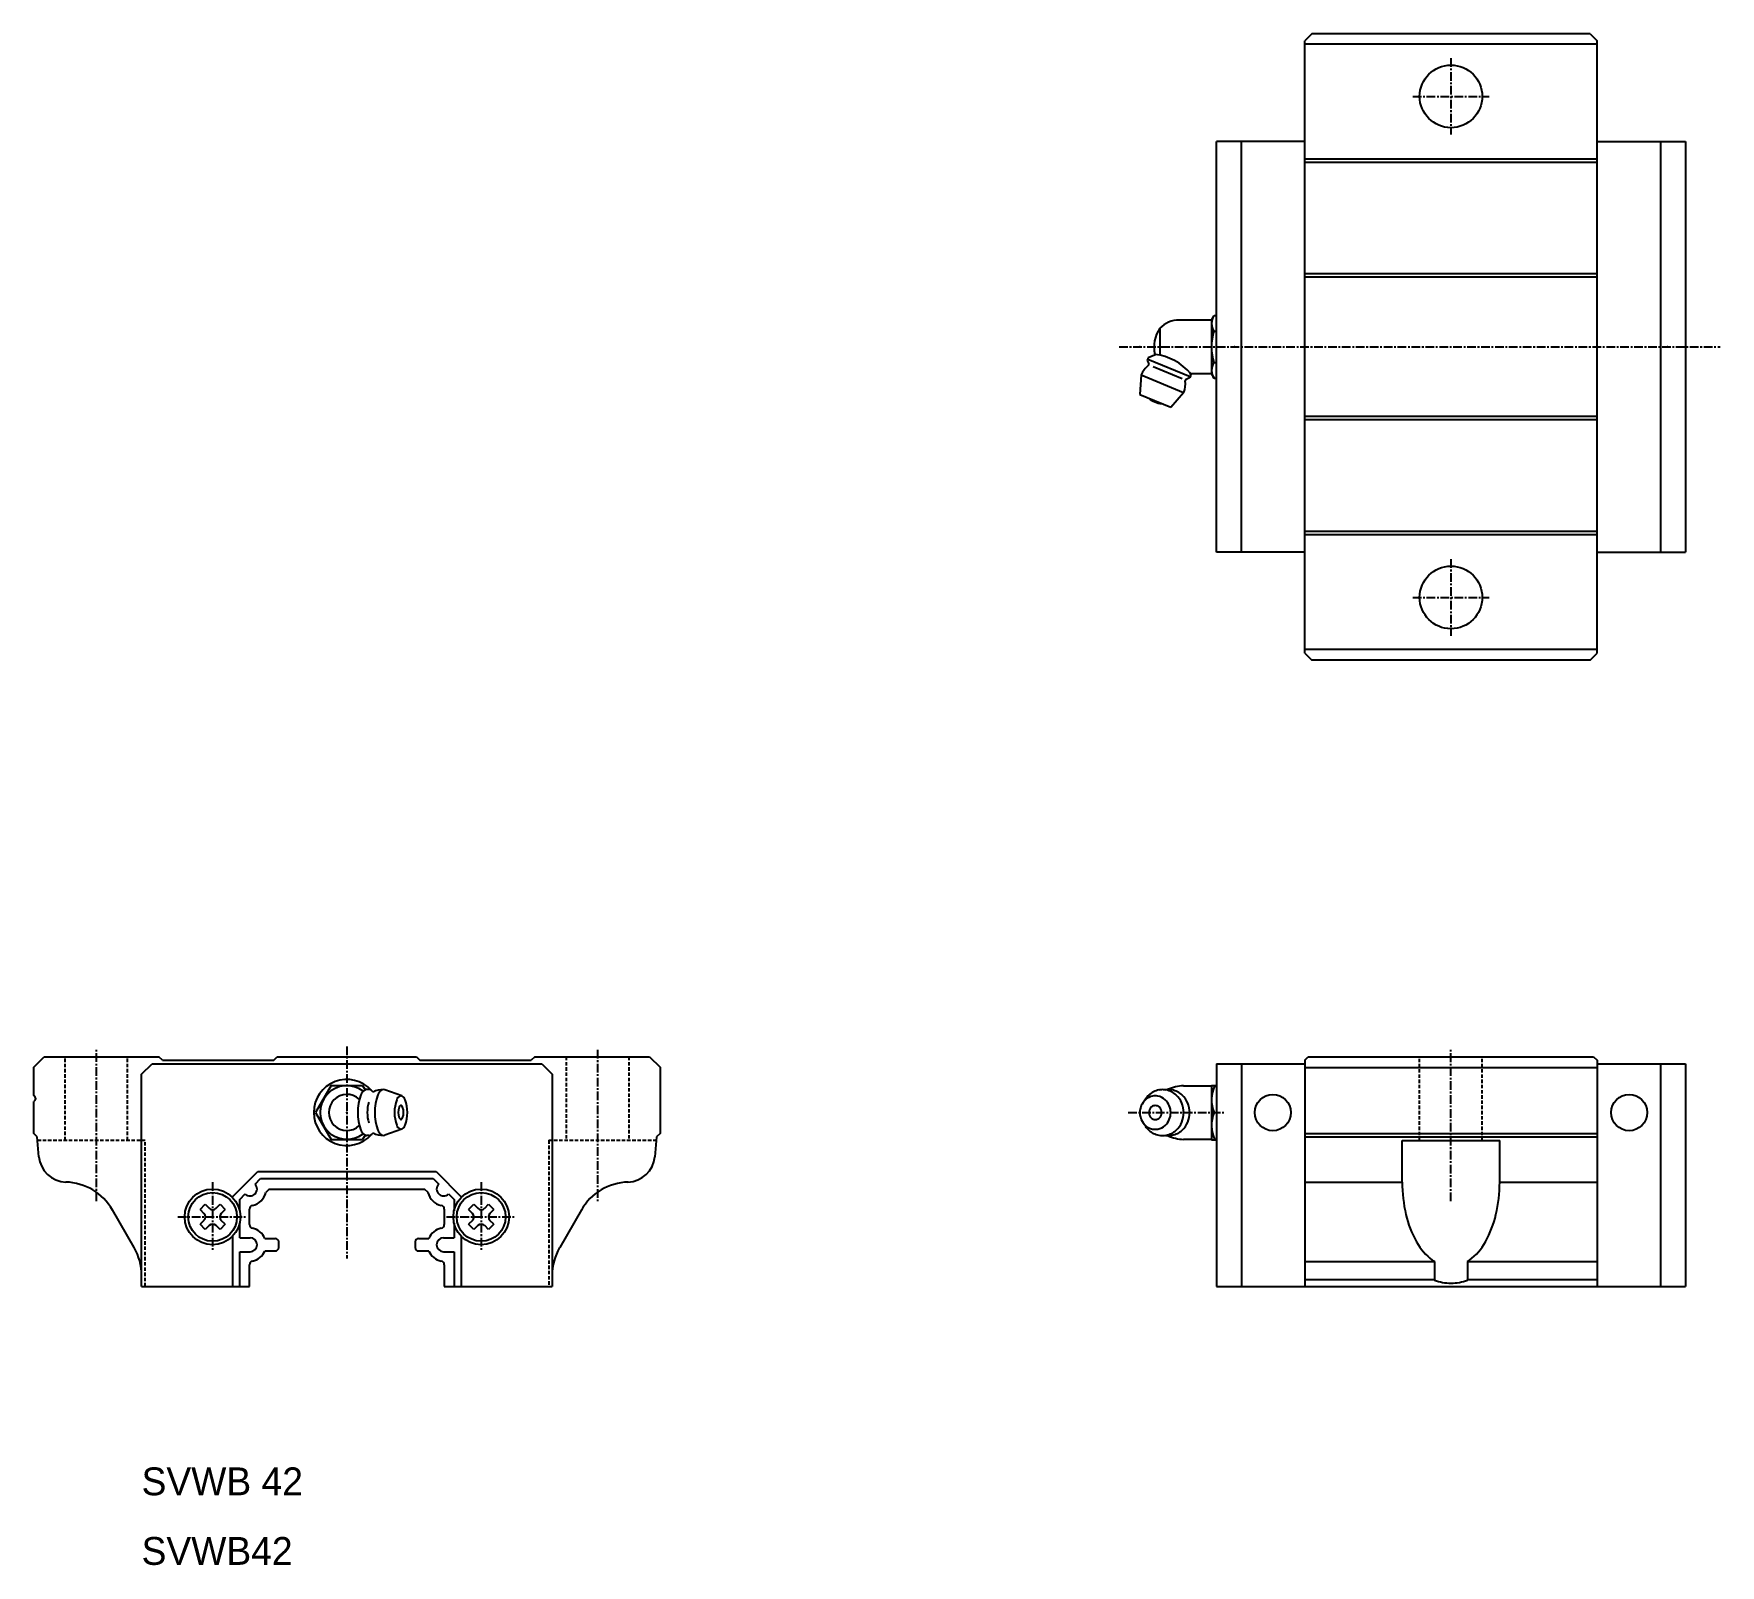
# Model space of a CAD drawing. Extents: x 19 to 261, y 62 to 283.
import ezdxf

# ---------------------------------------------------------------- set-up
doc = ezdxf.new("R2010")
doc.units = 0
doc.linetypes.add('CENTER', pattern=[2, 1.25, -0.25, 0.25, -0.25])
doc.linetypes.add('DASHED', pattern=[0.75, 0.5, -0.25])
doc.layers.get('0').update_dxf_attribs({"linetype": 'CONTINUOUS'})
doc.layers.add('CENTER', color=1, linetype='CENTER')

msp = doc.modelspace()

# ---------------------------------------------------------------- linework, layer by layer
at = {"color": 7, "linetype": 'CONTINUOUS'}
for p, q in [((202.49, 282.51), (201.49, 281.51)), ((201.49, 193.51), (201.49, 281.51)), ((242.49, 282.51), (202.49, 282.51)), ((242.49, 282.51), (243.49, 281.51)), ((243.49, 193.51), (243.49, 281.51)), ((243.49, 281.01), (201.49, 281.01)), ((188.79, 208.01), (188.79, 267.01)), ((201.49, 267.01), (188.79, 267.01)), ((192.39, 208.01), (192.39, 267.01)), ((243.49, 267.01), (256.19, 267.01)), ((252.59, 267.01), (252.59, 208.01)), ((256.19, 267.01), (256.19, 208.01)), ((243.49, 264.51), (201.49, 264.51)), ((243.49, 264.01), (201.49, 264.01)), ((243.49, 248.01), (201.49, 248.01)), ((243.49, 247.51), (201.49, 247.51)), ((180.66, 240.2), (180.66, 236.32)), ((188.06, 241.36), (183.42, 241.36)), ((188.06, 241.36), (188.44, 242.01)), ((188.06, 241.36), (188.06, 233.66)), ((188.44, 242.01), (188.79, 242.01)), ((188.44, 239.76), (188.79, 239.76)), ((179, 235.95), (178.85, 235.58)), ((178.85, 235.58), (179.06, 235.07)), ((178.92, 235.77), (185.02, 233.24)), ((180.12, 236.42), (179, 235.95)), ((188.44, 235.26), (188.79, 235.26)), ((177.99, 233.51), (177.79, 230.67)), ((177.99, 233.51), (184.08, 230.98)), ((179.71, 234.68), (183.85, 232.97)), ((184.94, 233.06), (184.43, 232.84)), ((184.91, 233.87), (185.1, 233.42)), ((185.1, 233.42), (184.94, 233.06)), ((188.06, 233.66), (185.1, 233.66)), ((188.06, 233.66), (188.44, 233.01)), ((188.44, 233.01), (188.79, 233.01)), ((177.79, 230.67), (182.22, 228.83)), ((182.22, 228.83), (184.08, 230.98)), ((243.49, 227.51), (201.49, 227.51)), ((243.49, 227.01), (201.49, 227.01)), ((243.49, 211.01), (201.49, 211.01)), ((243.49, 210.51), (201.49, 210.51)), ((201.49, 208.01), (188.79, 208.01)), ((243.49, 208.01), (256.19, 208.01)), ((243.49, 194.01), (201.49, 194.01)), ((201.49, 193.51), (202.49, 192.51)), ((242.49, 192.51), (202.49, 192.51)), ((242.49, 192.51), (243.49, 193.51)), ((18.84, 134.01), (20.34, 135.51)), ((18.84, 129.93), (18.84, 134.01)), ((20.34, 135.51), (36.84, 135.51)), ((34.34, 133.01), (35.84, 134.51)), ((35.84, 134.51), (91.84, 134.51)), ((37.34, 135.01), (36.84, 135.51)), ((37.34, 135.01), (53.34, 135.01)), ((53.34, 135.01), (53.84, 135.51)), ((53.84, 135.51), (73.84, 135.51)), ((73.84, 135.51), (74.34, 135.01)), ((74.34, 135.01), (90.34, 135.01)), ((90.84, 135.51), (90.34, 135.01)), ((90.84, 135.51), (107.34, 135.51)), ((91.84, 134.51), (93.34, 133.01)), ((107.34, 135.51), (108.84, 134.01)), ((108.84, 134.01), (108.84, 124.51)), ((188.79, 134.49), (188.79, 102.49)), ((188.79, 134.49), (201.49, 134.49)), ((192.39, 134.49), (192.39, 102.49)), ((201.49, 135.01), (201.99, 135.51)), ((201.49, 135.01), (201.49, 102.49)), ((201.49, 133.99), (243.49, 133.99)), ((201.99, 135.51), (242.99, 135.51)), ((242.99, 135.51), (243.49, 135.01)), ((243.49, 135.01), (243.49, 102.49)), ((243.49, 134.49), (256.19, 134.49)), ((252.59, 134.49), (252.59, 102.49)), ((256.19, 134.49), (256.19, 102.49)), ((34.34, 102.51), (34.34, 133.01)), ((61.59, 131.41), (59.34, 127.51)), ((61.59, 131.41), (66.09, 131.41)), ((66.09, 131.41), (66.46, 130.77)), ((93.34, 133.01), (93.34, 102.51)), ((184.06, 131.34), (188.06, 131.34)), ((188.06, 131.34), (188.09, 131.39)), ((188.06, 131.34), (188.06, 123.64)), ((188.09, 131.39), (188.79, 131.39)), ((19.06, 129.72), (18.84, 129.93)), ((19.06, 129.3), (18.84, 129.08)), ((18.84, 124.51), (18.84, 129.08)), ((67.03, 130.81), (66.67, 130.81)), ((71.73, 129.89), (69.28, 130.78)), ((178.22, 128.92), (178.58, 129.45)), ((59.34, 127.51), (61.59, 123.61)), ((178.58, 125.53), (178.22, 126.07)), ((188.44, 127.49), (188.79, 127.49)), ((19.34, 124.01), (18.84, 124.51)), ((19.59, 121.16), (19.34, 124.01)), ((61.59, 123.61), (66.09, 123.61)), ((66.46, 124.25), (66.09, 123.61)), ((67.03, 124.21), (66.67, 124.21)), ((71.73, 125.13), (69.28, 124.24)), ((108.34, 124.01), (108.1, 121.16)), ((108.84, 124.51), (108.34, 124.01)), ((178.58, 125.53), (178.6, 125.51)), ((188.06, 123.64), (184.06, 123.64)), ((188.06, 123.64), (188.09, 123.6)), ((188.09, 123.6), (188.79, 123.6)), ((201.49, 124.49), (243.49, 124.49)), ((201.49, 123.99), (243.49, 123.99)), ((215.49, 117.49), (215.49, 123.49)), ((215.49, 123.49), (229.49, 123.49)), ((229.49, 117.49), (229.49, 123.49)), ((47.37, 115.34), (51.03, 119.01)), ((51.03, 119.01), (76.66, 119.01)), ((76.66, 119.01), (80.32, 115.34)), ((50.65, 117.22), (51.44, 118.01)), ((51.44, 118.01), (76.24, 118.01)), ((52.69, 116.51), (52.19, 116.01)), ((52.69, 116.51), (75, 116.51)), ((75.5, 116.01), (75, 116.51)), ((76.24, 118.01), (77.04, 117.22)), ((201.49, 117.49), (215.49, 117.49)), ((229.49, 117.49), (243.49, 117.49)), ((42.74, 113.58), (43.48, 114.32)), ((43.48, 114.32), (44.05, 113.75)), ((45.04, 113.75), (45.61, 114.32)), ((45.61, 114.32), (46.35, 113.58)), ((48.44, 115.01), (49.24, 115.8)), ((48.44, 113.4), (48.44, 115.01)), ((78.45, 115.8), (79.24, 115.01)), ((79.24, 115.01), (79.24, 113.4)), ((81.34, 113.58), (82.08, 114.32)), ((82.08, 114.32), (82.65, 113.75)), ((83.64, 113.75), (84.21, 114.32)), ((84.21, 114.32), (84.95, 113.58)), ((33.27, 108.11), (30.14, 113.53)), ((42.74, 113.58), (43.31, 113)), ((43.31, 112.01), (42.74, 111.44)), ((45.78, 113), (46.35, 113.58)), ((46.35, 111.44), (45.78, 112.01)), ((48.44, 109.51), (48.44, 111.62)), ((49.84, 111.41), (49.84, 113.61)), ((77.84, 113.61), (77.84, 111.41)), ((79.24, 111.62), (79.24, 109.51)), ((81.34, 113.58), (81.91, 113)), ((81.91, 112.01), (81.34, 111.44)), ((84.38, 113), (84.95, 113.58)), ((84.95, 111.44), (84.38, 112.01)), ((97.55, 113.53), (94.42, 108.11)), ((43.48, 110.7), (42.74, 111.44)), ((44.05, 111.27), (43.48, 110.7)), ((45.61, 110.7), (45.04, 111.27)), ((46.35, 111.44), (45.61, 110.7)), ((47.44, 102.51), (47.44, 109.75)), ((48.44, 109.51), (49.94, 109.51)), ((52.05, 109.41), (53.54, 109.41)), ((74.14, 109.41), (75.63, 109.41)), ((77.74, 109.51), (79.24, 109.51)), ((80.24, 109.75), (80.24, 102.51)), ((82.08, 110.7), (81.34, 111.44)), ((82.65, 111.27), (82.08, 110.7)), ((84.21, 110.7), (83.64, 111.27)), ((84.95, 111.44), (84.21, 110.7)), ((48.44, 107.51), (49.94, 107.51)), ((48.44, 102.51), (48.44, 107.51)), ((52.05, 107.61), (53.54, 107.61)), ((54.04, 108.11), (54.04, 108.91)), ((73.64, 108.91), (73.64, 108.11)), ((74.14, 107.61), (75.63, 107.61)), ((77.74, 107.51), (79.24, 107.51)), ((79.24, 107.51), (79.24, 102.51)), ((49.84, 102.51), (49.84, 105.61)), ((77.84, 105.61), (77.84, 102.51)), ((201.49, 106.09), (220.11, 106.09)), ((220.11, 106.09), (220.11, 103.41)), ((224.87, 106.09), (243.49, 106.09)), ((224.87, 106.09), (224.87, 103.41)), ((34.34, 102.51), (49.84, 102.51)), ((77.84, 102.51), (93.34, 102.51)), ((188.79, 102.49), (256.19, 102.49)), ((201.49, 103.49), (220.11, 103.49)), ((224.87, 103.49), (243.49, 103.49))]:
    msp.add_line(p, q, dxfattribs=at)
at = {"color": 3, "linetype": 'DASHED'}
for p, q in [((23.34, 123.51), (23.34, 135.51)), ((32.34, 123.51), (32.34, 135.51)), ((95.34, 135.51), (95.34, 123.51)), ((104.34, 135.51), (104.34, 123.51)), ((217.99, 123.49), (217.99, 135.51)), ((226.99, 123.49), (226.99, 135.51)), ((19.39, 123.51), (34.84, 123.51)), ((34.84, 102.51), (34.84, 123.51)), ((92.84, 123.51), (92.84, 102.51)), ((92.84, 123.51), (108.3, 123.51))]:
    msp.add_line(p, q, dxfattribs=at)
at = {"color": 7, "linetype": 'CONTINUOUS'}
for points in [[(215.49, 117.49, 0.05717), (216.02, 112.85, 0.071309), (217.54, 108.92, 0.099914), (219.81, 106.29, 0.020692), (220.11, 106.09)], [(224.87, 106.09, 0.020691), (225.16, 106.29, 0.099914), (227.44, 108.92, 0.071309), (228.95, 112.85, 0.05717), (229.49, 117.49)], [(220.11, 103.41, 0.08673), (222.49, 102.99, 0.08673), (224.87, 103.41)]]:
    msp.add_lwpolyline(points, format="xyb", dxfattribs=at)
for centre, radius in [((222.49, 273.51), 4.5), ((222.49, 201.51), 4.5), ((196.89, 127.49), 2.6), ((248.09, 127.49), 2.6), ((44.54, 112.51), 4), ((83.14, 112.51), 4), ((44.54, 112.51), 3.5), ((83.14, 112.51), 3.5)]:
    msp.add_circle(centre, radius, dxfattribs=at)
for centre, radius, start, end in [((184.52, 237.51), 4.7, 145.1441, 193.1548), ((183.42, 237.51), 3.85, 90, 135.7578), ((190.08, 240.88), 1.99, 145.6157, 214.3842), ((195.53, 237.51), 7.45, 162.412, 197.5879), ((178.87, 234.99), 0.2, 308.1643, 22.5001), ((178.99, 228.5), 8, 40.1892, 83.1481), ((190.08, 234.13), 1.99, 145.6157, 214.3842), ((181.04, 232.24), 3.3, 128.164, 157.4999), ((184.51, 232.66), 0.2, 112.4995, 186.8359), ((181.04, 232.24), 3.3, 337.5, 6.8359), ((181.17, 232.56), 3.2, 229.29, 265.71), ((63.84, 127.51), 4.75, 42.0154, 317.9845), ((63.84, 127.51), 3.85, 52.5078, 307.4919), ((184.29, 125.35), 6, 92.1777, 114.8938), ((192.89, 129.29), 4.8, 154.1156, 202.0195), ((18.84, 129.51), 0.3, 315.002, 45), ((63.84, 127.51), 2.6, 46.6214, 313.3783), ((72.71, 127.51), 7.31, 159.7619, 200.2379), ((67.17, 129.56), 1.4, 121.1003, 160.1439), ((66.67, 130.3), 0.505, 90.9032, 115.752), ((72.08, 127.51), 5.31, 163.6264, 196.3728), ((67.03, 130.3), 0.505, 64.248, 90.9028), ((66.53, 129.56), 1.4, 39.4275, 58.8997), ((69.11, 127.51), 3.3, 90, 117.0545), ((75.16, 127.51), 7.31, 159.7619, 200.2379), ((69.61, 129.56), 1.4, 121.1003, 160.1439), ((69.11, 130.3), 0.505, 68.6875, 115.752), ((75.99, 127.51), 5.31, 159.7307, 200.2693), ((71.97, 129), 1.02, 121.0514, 160.104), ((71.76, 128.13), 0.423, 121.1185, 160.1588), ((71.6, 129.54), 0.368, 64.287, 115.7129), ((71.6, 128.36), 0.153, 64.2337, 115.7663), ((71.45, 128.13), 0.423, 19.8412, 58.8814), ((71.24, 129), 1.02, 19.896, 58.9485), ((67.22, 127.51), 5.31, 339.7307, 20.2693), ((180.32, 127.49), 2.53, 133.386, 226.6139), ((180.03, 127.75), 2.15, 101.0363, 132.5263), ((181.47, 127.49), 3.48, 133.386, 145.8067), ((181.07, 127.85), 2.95, 101.0363, 132.5263), ((180.01, 127.6), 0.895, 101.0363, 132.5263), ((180, 127.84), 2.05, 79.1808, 100.8192), ((180, 127.64), 0.855, 79.1807, 100.8191), ((179.99, 127.6), 0.895, 47.4736, 78.9636), ((179.98, 127.75), 2.15, 47.4737, 78.9636), ((181.04, 127.97), 2.82, 90, 100.8192), ((181.04, 127.97), 2.82, 79.1808, 90), ((179.69, 127.49), 2.53, 313.386, 46.6139), ((181.9, 127.97), 2.82, 90, 98.7658), ((181, 127.85), 2.95, 47.4737, 78.9637), ((181.9, 127.97), 2.82, 79.1808, 90), ((181.86, 127.85), 2.95, 47.4737, 78.9637), ((180.61, 127.49), 3.48, 313.386, 46.6139), ((181.47, 127.49), 3.48, 313.386, 46.6139), ((73.44, 127.51), 2.22, 159.7738, 200.2262), ((71.76, 126.89), 0.423, 199.8412, 238.8814), ((71.6, 126.66), 0.153, 244.2337, 295.7663), ((71.45, 126.89), 0.423, 301.1185, 340.1588), ((69.77, 127.51), 2.22, 339.7738, 20.2262), ((180.13, 127.49), 1.05, 133.3861, 226.6138), ((180.01, 127.39), 0.895, 227.4736, 258.9636), ((180, 127.35), 0.855, 259.1807, 280.8192), ((179.99, 127.39), 0.895, 281.0363, 312.5263), ((179.87, 127.49), 1.05, 313.3861, 46.6138), ((192.89, 125.69), 4.8, 157.9804, 205.8843), ((67.17, 125.46), 1.4, 199.8561, 238.8996), ((66.67, 124.71), 0.505, 244.2479, 270.3932), ((67.03, 124.71), 0.505, 270.3929, 295.752), ((66.53, 125.46), 1.4, 301.1003, 320.5702), ((69.11, 127.51), 3.3, 242.9455, 270), ((69.61, 125.46), 1.4, 199.8561, 238.8996), ((69.11, 124.71), 0.505, 244.2479, 289.9357), ((71.97, 126.02), 1.02, 199.896, 238.9485), ((71.6, 125.48), 0.368, 244.287, 295.7129), ((71.24, 126.02), 1.02, 301.0514, 340.104), ((180.03, 127.24), 2.15, 227.4737, 258.9636), ((181.47, 127.49), 3.48, 214.653, 226.6139), ((181.07, 127.14), 2.95, 227.4737, 258.9637), ((180, 127.14), 2.05, 259.1808, 280.8192), ((179.98, 127.24), 2.15, 281.0363, 312.5263), ((181.04, 127.01), 2.82, 259.1808, 280.8192), ((181.9, 127.01), 2.82, 261.2379, 280.8192), ((181, 127.14), 2.95, 281.0363, 312.5263), ((184.29, 129.64), 6, 245.1062, 267.8223), ((181.86, 127.14), 2.95, 281.0363, 312.5263), ((23.58, 121.51), 4, 185, 268.351), ((104.11, 121.51), 4, 271.649, 355), ((23.22, 109.51), 8, 29.8787, 88.3258), ((49.94, 116.51), 1, 225, 45), ((77.74, 116.51), 1, 135, 315), ((104.47, 109.51), 8, 91.6741, 150.121), ((50.39, 113.61), 0.55, 101.824, 180), ((49.77, 116.57), 2.48, 281.824, 346.829), ((77.91, 116.57), 2.48, 193.171, 258.176), ((77.29, 113.61), 0.55, 0.0004, 78.1762), ((42.81, 112.51), 0.7, 315, 45), ((44.54, 114.24), 0.7, 225, 315), ((46.28, 112.51), 0.7, 135, 225), ((81.41, 112.51), 0.7, 315, 45), ((83.14, 114.24), 0.7, 225, 315), ((84.88, 112.51), 0.7, 135, 225), ((44.54, 110.78), 0.7, 45, 135), ((50.39, 111.41), 0.55, 180, 258.176), ((49.94, 108.51), 1, 270, 90), ((49.77, 108.44), 2.48, 22.9182, 78.1762), ((53.54, 108.91), 0.5, 0, 90), ((74.14, 108.91), 0.5, 90, 180), ((77.91, 108.44), 2.48, 101.824, 157.082), ((77.74, 108.51), 1, 90, 270), ((77.29, 111.41), 0.55, 281.824, 0), ((83.14, 110.78), 0.7, 45, 135), ((26.34, 104.11), 8, 0, 30), ((49.77, 108.57), 2.48, 281.824, 337.082), ((53.54, 108.11), 0.5, 270, 0), ((74.14, 108.11), 0.5, 180, 270), ((77.91, 108.57), 2.48, 202.918, 258.176), ((101.34, 104.11), 8, 150, 180), ((50.39, 105.61), 0.55, 101.824, 180), ((77.29, 105.61), 0.55, 0, 78.1762)]:
    msp.add_arc(centre, radius, start, end, dxfattribs=at)
for p in [(177.79, 237.51), (63.84, 127.51)]:
    msp.add_point(p, dxfattribs=at)
at = {"color": 7}
for p in [(191.39, 237.51), (253.59, 237.51)]:
    msp.add_point(p, dxfattribs=at)
at = {"layer": 'CENTER', "color": 1, "linetype": 'CENTER'}
for p, q in [((222.49, 279.01), (222.49, 268.01)), ((216.99, 273.51), (227.99, 273.51)), ((174.82, 237.51), (261.19, 237.51)), ((222.49, 207.01), (222.49, 196.01)), ((216.99, 201.51), (227.99, 201.51)), ((27.84, 114.77), (27.84, 136.51)), ((63.84, 137.01), (63.84, 106.51)), ((99.84, 136.51), (99.84, 114.77)), ((222.49, 114.76), (222.49, 136.51)), ((176.1, 127.49), (190.08, 127.49)), ((44.54, 117.51), (44.54, 107.51)), ((83.14, 117.51), (83.14, 107.51)), ((39.54, 112.51), (49.54, 112.51)), ((78.14, 112.51), (88.14, 112.51))]:
    msp.add_line(p, q, dxfattribs=at)

# ---------------------------------------------------------------- texts
at = {"color": 7, "linetype": 'CONTINUOUS'}
for s, p in [('SVWB 42', (34.34, 72.51)), ('SVWB42', (34.34, 62.51))]:
    msp.add_text(s, height=4, dxfattribs=at).set_placement(p)

doc.saveas('drawing.dxf')
